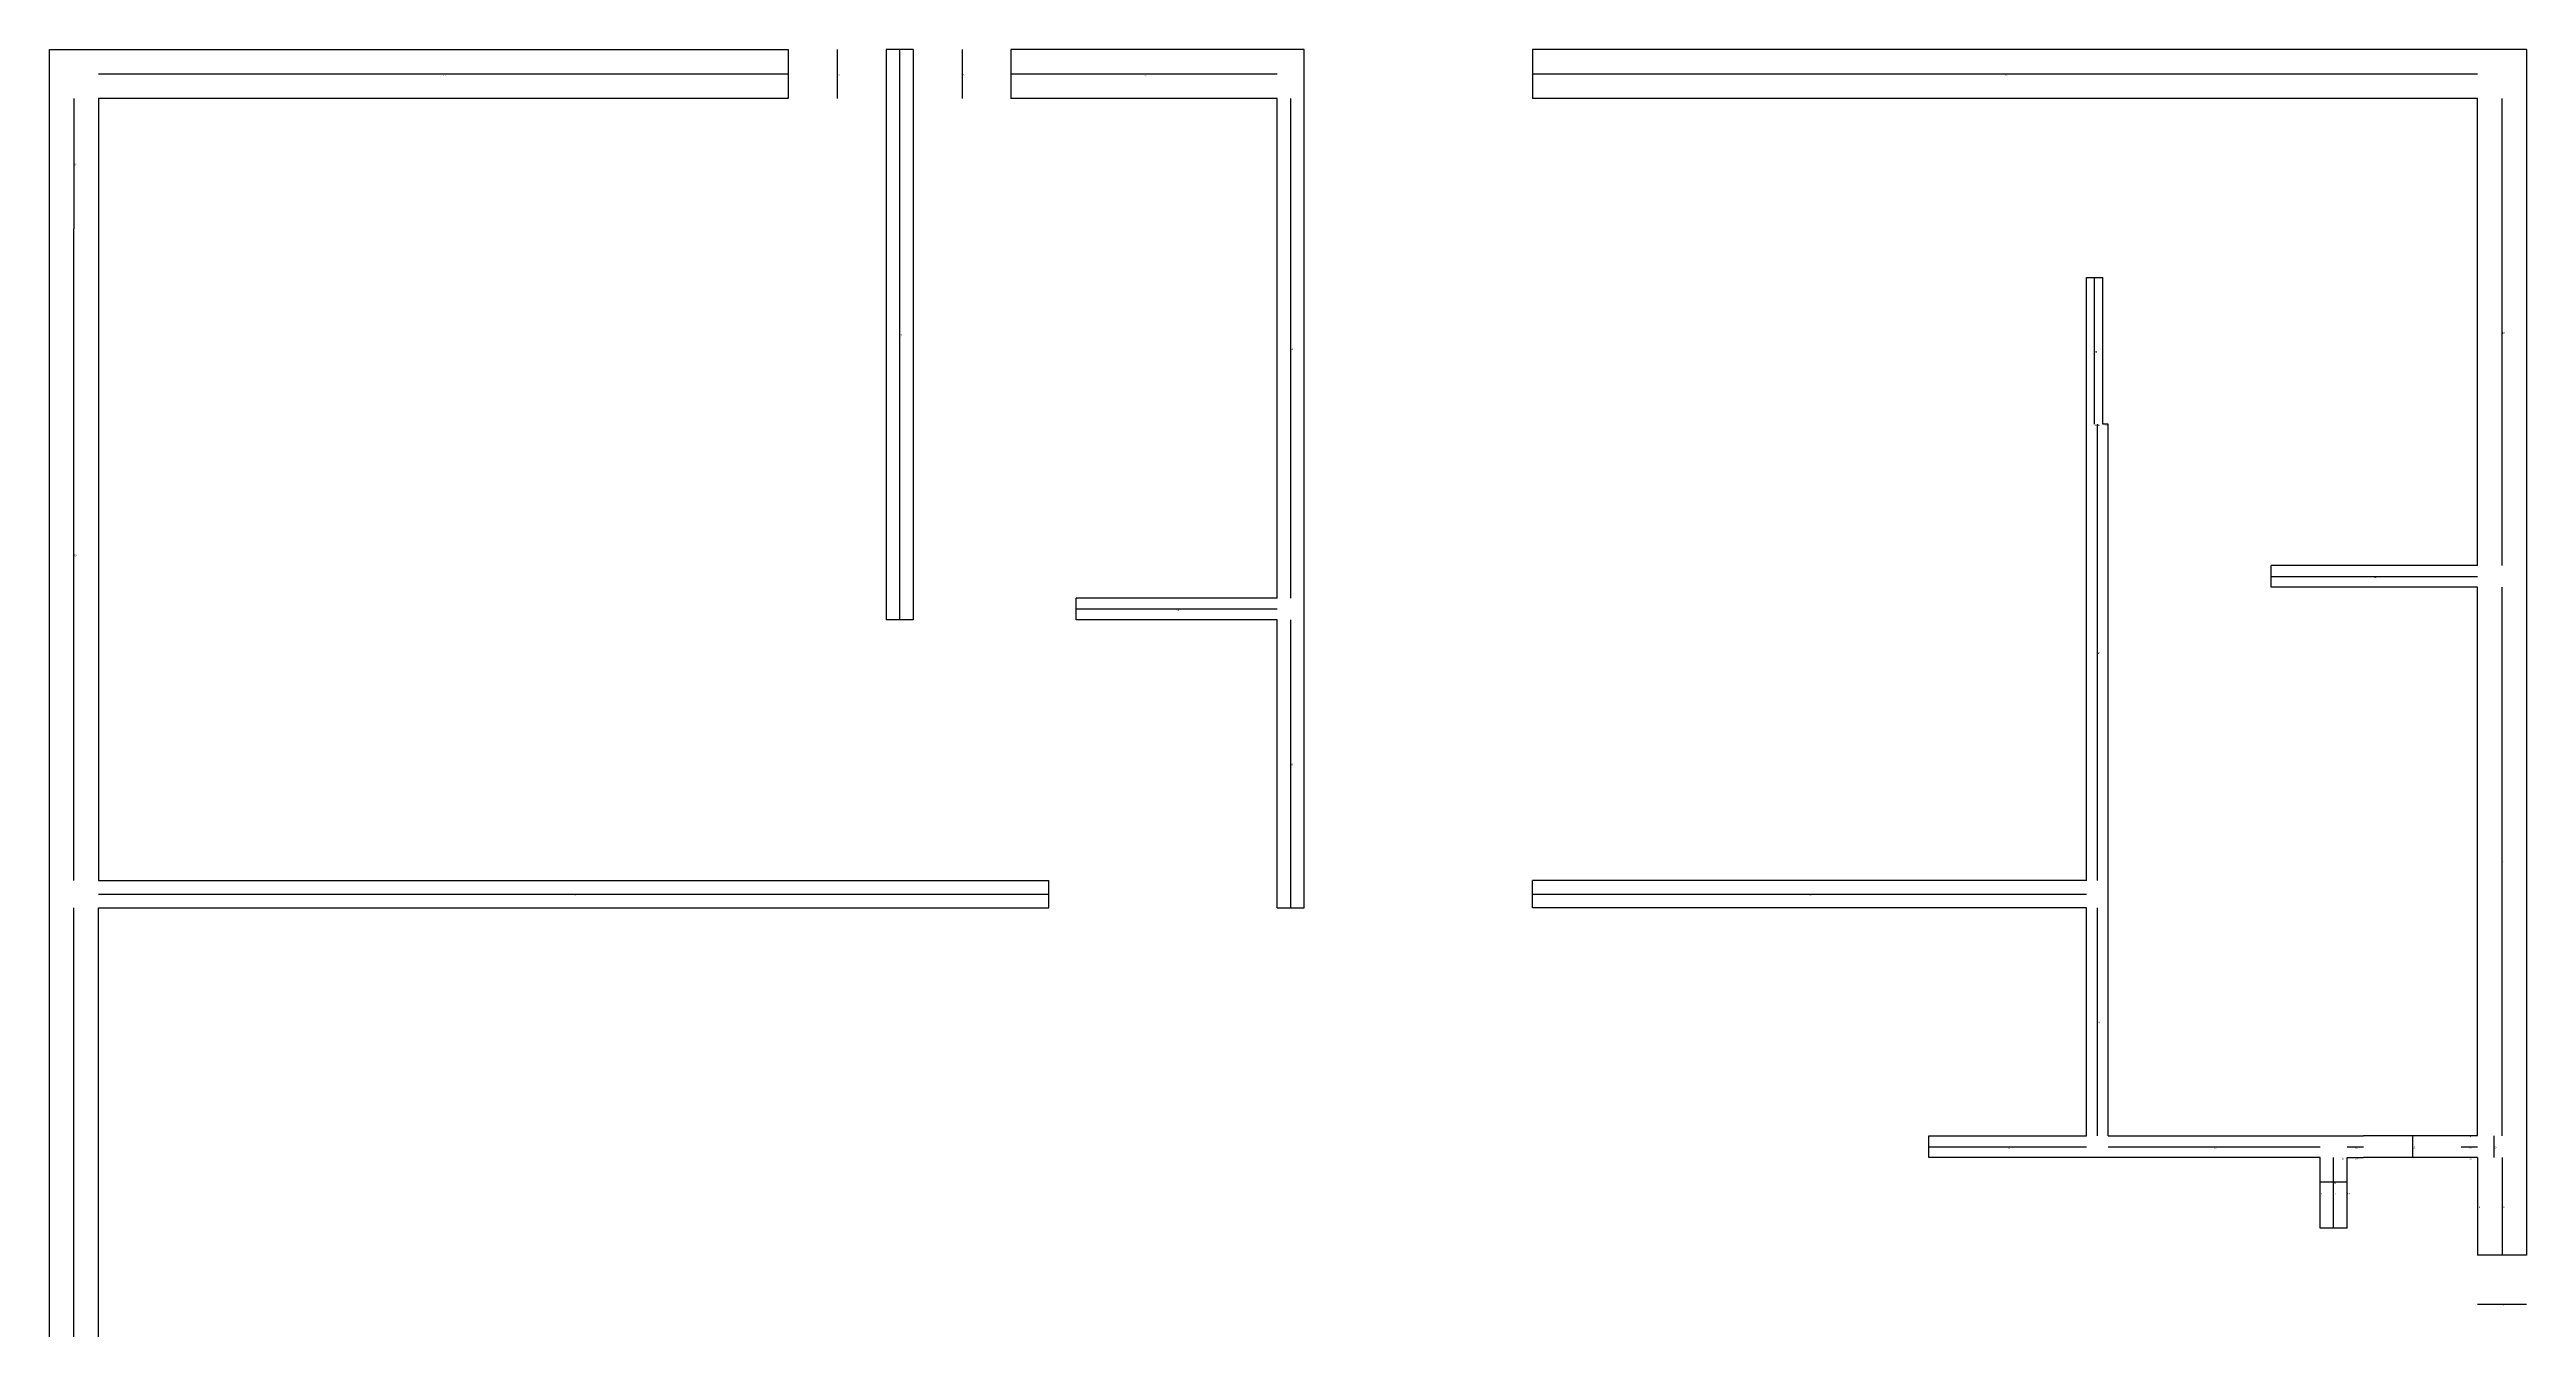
# Model space of a CAD drawing. Header units: metres. Extents: x 328 to 784, y 390 to 981.
# Drawn here: x 328 to 784, y 745.3 to 981 of the extents above; entities that cross this region are included whole.
import ezdxf

# ---------------------------------------------------------------- set-up
doc = ezdxf.new("R2010")
doc.units = ezdxf.units.M

msp = doc.modelspace()

# ---------------------------------------------------------------- linework, layer by layer
at = {"layer": 'centrelines'}
for p, q in [((473, 981), (473, 972)), ((484.5, 981), (484.5, 876)), ((496, 981), (496, 972)), ((337, 976.5), (464, 976.5)), ((505, 976.5), (554, 976.5)), ((601, 976.5), (775, 976.5)), ((332.5, 972), (332.5, 948)), ((556.5, 880), (556.5, 972)), ((779.5, 886), (779.5, 972)), ((332.5, 828), (332.5, 948)), ((704.5, 912), (704.5, 939)), ((704.5, 912), (704.5, 912)), ((705, 828), (705, 912)), ((705, 912), (705, 912)), ((706.5, 912), (706.5, 912)), ((737, 884), (775, 884)), ((779.5, 781), (779.5, 882)), ((517, 878), (554, 878)), ((556.5, 823), (556.5, 876)), ((337, 825.5), (512, 825.5)), ((601, 825.5), (703, 825.5)), ((332.5, 546), (332.5, 823)), ((705, 781), (705, 823)), ((763, 781), (763, 777)), ((773.5, 781), (773.5, 781)), ((778, 781), (778, 777)), ((674, 779), (703, 779)), ((707, 779), (746, 779)), ((748.5, 764), (748.5, 777)), ((750, 777), (750, 777)), ((751, 779), (754, 779)), ((752.5, 777), (752.5, 777)), ((772, 779), (775, 779)), ((773.5, 777), (773.5, 777)), ((779.5, 777), (779.5, 759)), ((746, 772.5), (751, 772.5)), ((746, 770.5), (746, 770.5)), ((751, 770.5), (751, 770.5)), ((775, 768), (775, 768)), ((775, 750), (784, 750))]:
    msp.add_line(p, q, dxfattribs=at)
at = {"layer": 'wall'}
for p, q in [((328, 537), (328, 981)), ((328, 981), (464, 981)), ((464, 981), (464, 972)), ((487, 981), (482, 981)), ((482, 981), (482, 876)), ((487, 981), (487, 876)), ((559, 981), (505, 981)), ((505, 981), (505, 972)), ((559, 823), (559, 981)), ((784, 981), (601, 981)), ((601, 981), (601, 972)), ((784, 981), (784, 759)), ((464, 972), (337, 972)), ((337, 972), (337, 948)), ((554, 972), (505, 972)), ((554, 880), (554, 972)), ((775, 972), (601, 972)), ((775, 886), (775, 972)), ((337, 948), (337, 828)), ((703, 912), (703, 939)), ((703, 939), (706, 939)), ((706, 912), (706, 939)), ((703, 828), (703, 912)), ((707, 912), (706, 912)), ((707, 781), (707, 912)), ((737, 882), (737, 886)), ((775, 886), (737, 886)), ((775, 882), (737, 882)), ((775, 781), (775, 882)), ((487, 876), (482, 876)), ((517, 876), (517, 880)), ((554, 880), (517, 880)), ((554, 876), (517, 876)), ((554, 823), (554, 876)), ((337, 828), (512, 828)), ((512, 823), (512, 828)), ((601, 823), (601, 828)), ((703, 828), (601, 828)), ((337, 546), (337, 823)), ((337, 823), (512, 823)), ((554, 823), (559, 823)), ((703, 823), (601, 823)), ((703, 781), (703, 823)), ((674, 777), (674, 781)), ((674, 781), (703, 781)), ((707, 781), (754, 781)), ((772, 781), (754, 781)), ((775, 781), (772, 781)), ((746, 777), (674, 777)), ((746, 764), (746, 777)), ((751, 764), (751, 777)), ((751, 777), (754, 777)), ((772, 777), (754, 777)), ((775, 777), (772, 777)), ((775, 777), (775, 759)), ((751, 764), (746, 764)), ((784, 759), (775, 759))]:
    msp.add_line(p, q, dxfattribs=at)

# ---------------------------------------------------------------- texts
at = {"layer": 'centrelines', "char_height": 0.3, "attachment_point": 1}
for s, insert in [('77', (400.5, 976.5)), ('76', (473, 976.5)), ('75', (496, 976.5)), ('71', (529.5, 976.5)), ('52', (688, 976.5)), ('80', (332.5, 960)), ('67', (484.5, 928.5)), ('53', (556.5, 926)), ('44', (779.5, 929)), ('48', (704.5, 925.5)), ('47', (704.5, 912)), ('46', (705, 912)), ('45', (706.5, 912)), ('79', (332.5, 888)), ('42', (756, 884)), ('54', (535.5, 878)), ('40', (705, 870)), ('49', (556.5, 849.5)), ('31', (779.5, 831.5)), ('55', (424.5, 825.5)), ('39', (652, 825.5)), ('34', (705, 802)), ('30', (773.5, 781)), ('35', (688.5, 779)), ('29', (726.5, 779)), ('25', (750, 777)), ('28', (752.5, 779)), ('24', (752.5, 777)), ('22', (763, 779)), ('27', (773.5, 779)), ('23', (773.5, 777)), ('26', (778, 779)), ('21', (748.5, 772.5)), ('20', (746, 770.5)), ('17', (748.5, 770.5)), ('19', (751, 770.5)), ('18', (775, 768)), ('16', (779.5, 768)), ('15', (779.5, 750))]:
    msp.add_mtext(s, dxfattribs=dict(at, insert=insert))

doc.saveas('drawing.dxf')
